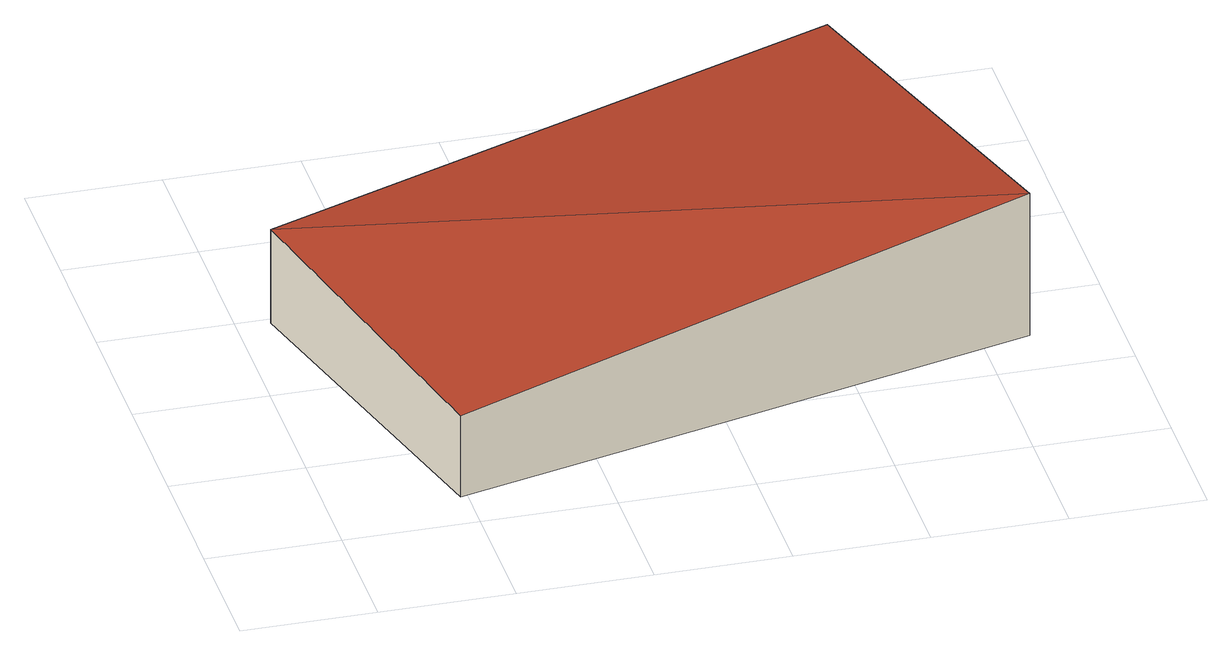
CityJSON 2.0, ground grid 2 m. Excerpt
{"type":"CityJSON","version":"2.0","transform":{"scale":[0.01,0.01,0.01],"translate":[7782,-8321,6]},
"CityObjects":{
"building1":{"type":"Building","attributes":{"name":"inconnu","Volume":95.09,"Profile":"IGN","ZMIN":6.07,"TEXTURE":1,"THICKNESS":0.1,"OVERHANG":0,"NDALLE":"76_95","NDALLE410":"76_95D","NDALLE4915":"15_12","SOURCE":"V2017","COMMENT":"Restitution avant 2017","DT_INTEG":20170501,"USAGE":"indiffÃ©renciÃ©","ANCON":"NULL","Shape_Leng":29.79,"Shape_Le_1":29.79,"Shape_Le_2":29.79,"Shape_Le_3":29.79,"Shape_Area":52.41},"children":["building1-1"]},
"building1-1":{"type":"BuildingPart","attributes":{"measuredHeight":2.33},"parents":["building1"],"geometry":[{"type":"MultiSurface","lod":"2","boundaries":[[[0,1,2]],[[3,0,2]],[[4,5,0,3,6]],[[0,5,7,1]],[[2,1,7,8,9]],[[6,3,2,9]]],"semantics":{"surfaces":[{"type":"RoofSurface"},{"type":"WallSurface"}],"values":[0,0,1,1,1,1]}}]}
},
"vertices":[
[50,590,160],[190,70,140],[1070,290,240],[930,880,190],[490,735,7],[50,590,7],[930,880,7],[190,70,7],[630,180,7],[1070,290,7]
]}
